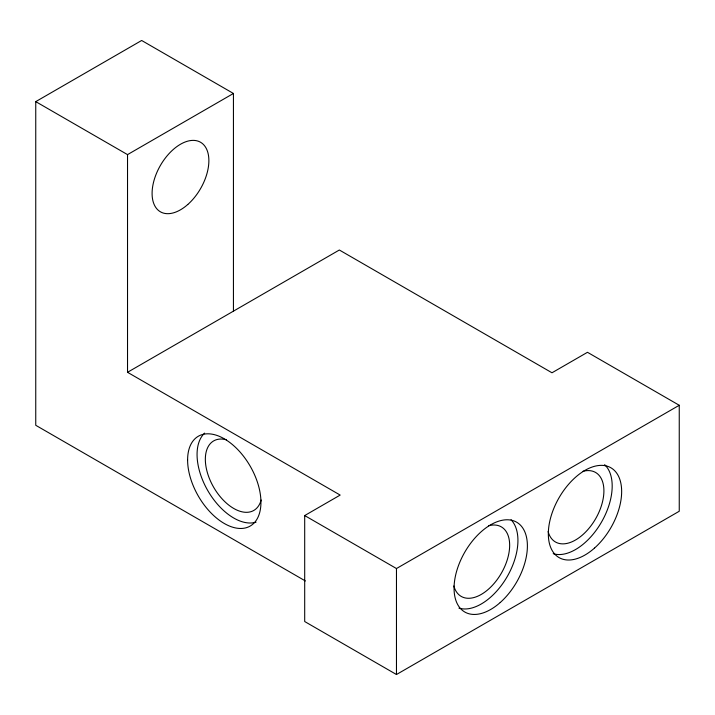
<?xml version="1.0" encoding="UTF-8"?>
<svg xmlns="http://www.w3.org/2000/svg" width="715" height="715" viewBox="0 0 715 715"><rect width="100%" height="100%" fill="white"/><g stroke="black" fill="none" stroke-linecap="round" stroke-linejoin="round"><path stroke-width="1.07" d="M305.385 580.964L35.75 425.291L35.75 101.628L141.659 40.478L233.439 93.468L233.439 311.15M35.75 101.628L127.529 154.619L233.439 93.468M127.529 372.3L339.348 250.009L551.989 372.783L587.471 352.298L679.25 405.28L679.25 511.252L396.468 674.522L304.697 621.532L304.697 515.56L340.17 495.075L127.529 372.3L127.529 154.619M304.697 515.56L396.468 568.541L679.25 405.28M396.468 568.541L396.468 674.522M488.613 525.748A40.138 23.175 -60 0 1 501.34 573.233A40.138 23.175 -60 0 1 453.855 585.96M582.877 471.328A40.138 23.175 -60 0 1 595.595 518.813A40.138 23.175 -60 0 1 548.11 531.54M511.073 519.787A51.846 29.932 -60 0 1 506.765 577.354A51.846 29.932 -60 0 1 458.95 608.116M604.613 464.661A51.846 29.932 -60 0 1 601.449 522.191A51.846 29.932 -60 0 1 553.213 553.696M261.145 499.991A40.138 23.175 60 0 1 213.66 487.273A40.138 23.175 60 0 1 226.387 439.779M256.05 522.156A51.846 29.932 60 0 1 207.806 490.651A51.846 29.932 60 0 1 204.642 433.111M500.223 602.522A51.846 29.932 -60 0 0 516.659 522.209A51.846 29.932 -60 0 0 455.312 576.603A51.846 29.932 -60 0 0 500.223 602.522M594.478 548.101A51.846 29.932 -60 0 0 610.914 467.789A51.846 29.932 -60 0 0 549.576 522.182A51.846 29.932 -60 0 0 594.478 548.101M187.607 459.977A51.846 29.932 60 0 0 242.6 528.394A51.846 29.932 60 0 0 242.6 455.062A51.846 29.932 60 0 0 187.607 459.977M187.786 204.49A40.138 23.175 -60 0 0 200.584 142.285A40.138 23.175 -60 0 0 153.073 184.318A40.138 23.175 -60 0 0 187.786 204.49"/></g></svg>
